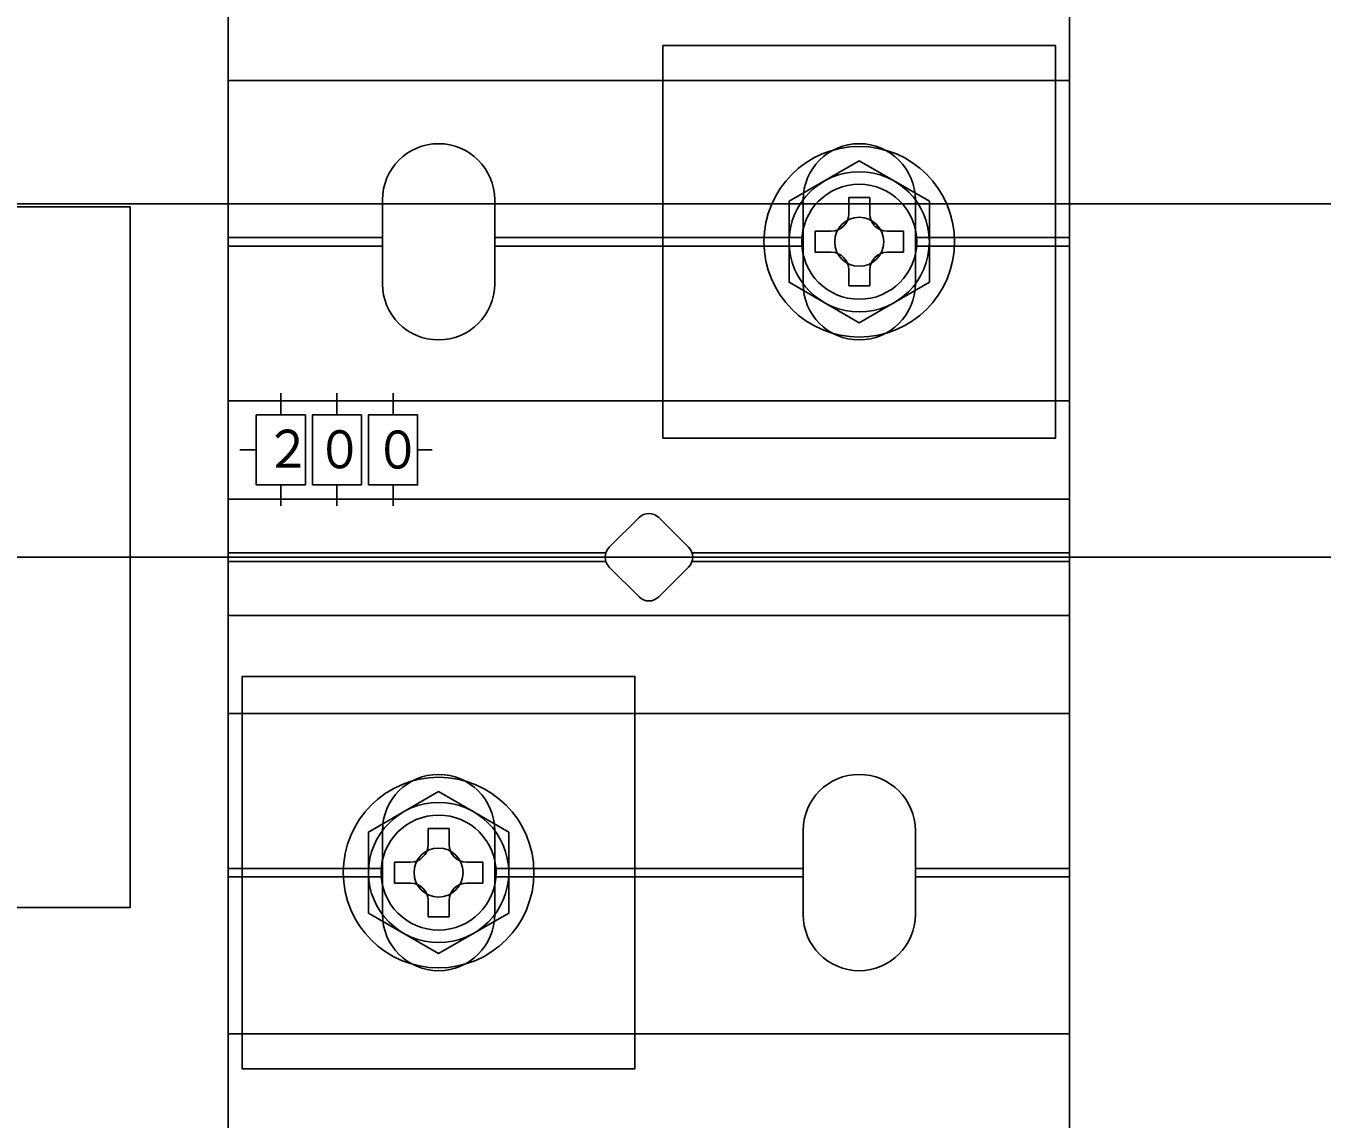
# Model space of a CAD drawing. Units: millimetres, scale not verified. Extents: x -875 to 875, y -1300 to 1292.
# Drawn here: x 263.1 to 355.5, y 792.2 to 870.2 of the extents above; entities that cross this region are included whole.
import ezdxf
from ezdxf.enums import TextEntityAlignment as Align

# ---------------------------------------------------------------- set-up
doc = ezdxf.new("R2010")
doc.units = ezdxf.units.MM
doc.header["$LTSCALE"] = 8
for name, color, linetype in [('0-3_YKK_12', 2, 'Continuous'), ('0-4_YKK_13', 4, 'Continuous'), ('0-7_YSS_K', 3, 'Continuous')]:
    doc.layers.add(name, color=color, linetype=linetype)
doc.styles.add('ＭＳ ゴシック', font='')
doc.styles.get('ＭＳ ゴシック').set_extended_font_data('MS Gothic')

msp = doc.modelspace()

# ---------------------------------------------------------------- linework, layer by layer
at = {"layer": '0-3_YKK_12'}
msp.add_lwpolyline([(-285.498, 857.453), (690.002, 857.453), (690.002, 887.253), (-285.498, 887.253)], close=True, dxfattribs=at)
at = {"layer": '0-4_YKK_13'}
for p, q in [((277.502, 866.253), (337.502, 866.253)), ((323.252, 857.903), (321.752, 857.903)), ((321.752, 857.903), (321.752, 856.753)), ((323.252, 856.753), (323.252, 857.903)), ((288.502, 851.753), (288.502, 857.753)), ((296.502, 851.753), (296.502, 857.753)), ((318.502, 851.753), (318.502, 857.753)), ((326.502, 851.753), (326.502, 857.753)), ((320.502, 855.503), (319.352, 855.503)), ((325.652, 855.503), (324.502, 855.503)), ((325.652, 855.503), (325.652, 854.003)), ((277.502, 855.053), (288.502, 855.053)), ((277.502, 854.453), (288.502, 854.453)), ((296.502, 855.053), (318.502, 855.053)), ((296.502, 854.453), (318.502, 854.453)), ((326.502, 855.053), (337.502, 855.053)), ((326.502, 854.453), (337.502, 854.453)), ((324.502, 854.003), (325.652, 854.003)), ((321.752, 852.753), (321.752, 851.603)), ((323.252, 851.603), (323.252, 852.753)), ((321.752, 851.603), (323.252, 851.603)), ((277.502, 843.403), (337.502, 843.403)), ((281.252, 843.963), (281.252, 842.403)), ((285.252, 843.963), (285.252, 842.403)), ((289.252, 843.963), (289.252, 842.403)), ((279.502, 839.903), (278.331, 839.903)), ((292.037, 839.903), (291.002, 839.903)), ((281.252, 837.403), (281.252, 835.928)), ((285.252, 837.403), (285.252, 835.928)), ((289.252, 837.403), (289.252, 835.928)), ((277.502, 836.403), (337.502, 836.403)), ((304.673, 832.96), (306.795, 835.082)), ((308.209, 835.082), (310.33, 832.96)), ((304.427, 832.553), (277.502, 832.553)), ((337.502, 832.553), (310.577, 832.553)), ((277.502, 831.953), (304.427, 831.953)), ((306.795, 829.425), (304.673, 831.546)), ((310.33, 831.546), (308.209, 829.425)), ((310.577, 831.953), (337.502, 831.953)), ((277.502, 828.103), (337.502, 828.103)), ((277.502, 821.103), (337.502, 821.103)), ((288.502, 812.753), (288.502, 806.753)), ((293.252, 812.903), (291.752, 812.903)), ((291.752, 812.903), (291.752, 811.753)), ((293.252, 811.753), (293.252, 812.903)), ((296.502, 812.753), (296.502, 806.753)), ((318.502, 812.753), (318.502, 806.753)), ((326.502, 812.753), (326.502, 806.753)), ((277.502, 810.053), (288.502, 810.053)), ((290.502, 810.503), (289.352, 810.503)), ((295.652, 810.503), (294.502, 810.503)), ((295.652, 810.503), (295.652, 809.003)), ((296.502, 810.053), (318.502, 810.053)), ((326.502, 810.053), (337.502, 810.053)), ((277.502, 809.453), (288.502, 809.453)), ((294.502, 809.003), (295.652, 809.003)), ((296.502, 809.453), (318.502, 809.453)), ((326.502, 809.453), (337.502, 809.453)), ((291.752, 807.753), (291.752, 806.603)), ((293.252, 806.603), (293.252, 807.753)), ((291.752, 806.603), (293.252, 806.603)), ((277.502, 798.253), (337.502, 798.253))]:
    msp.add_line(p, q, dxfattribs=at)
for points in [[(337.502, 930.953), (337.502, 733.553), (277.502, 733.553), (277.502, 930.953)], [(308.502, 840.753), (336.502, 840.753), (336.502, 868.753), (308.502, 868.753)], [(327.502, 857.64), (322.502, 860.527), (317.502, 857.64), (317.502, 851.866), (322.502, 848.98), (327.502, 851.866)], [(245.002, 857.253), (270.502, 857.253), (270.502, 807.253), (245.002, 807.253)], [(279.502, 837.403), (283.002, 837.403), (283.002, 842.403), (279.502, 842.403)], [(283.502, 837.403), (287.002, 837.403), (287.002, 842.403), (283.502, 842.403)], [(287.502, 837.403), (291.002, 837.403), (291.002, 842.403), (287.502, 842.403)], [(278.502, 795.753), (306.502, 795.753), (306.502, 823.753), (278.502, 823.753)], [(297.502, 812.64), (292.502, 815.527), (287.502, 812.64), (287.502, 806.866), (292.502, 803.98), (297.502, 806.866)]]:
    msp.add_lwpolyline(points, close=True, dxfattribs=at)
for points in [[(319.352, 855.503), (319.352, 854.003), (320.502, 854.003)], [(289.352, 810.503), (289.352, 809.003), (290.502, 809.003)]]:
    msp.add_lwpolyline(points, dxfattribs=at)
for centre, radius in [((322.502, 854.753), 6.8), ((322.502, 854.753), 5), ((322.502, 854.753), 4.1), ((322.502, 854.753), 1.75), ((292.502, 809.753), 6.8), ((292.502, 809.753), 5), ((292.502, 809.753), 4.1), ((292.502, 809.753), 1.75)]:
    msp.add_circle(centre, radius, dxfattribs=at)
for centre, radius, start, end in [((292.502, 857.753), 4, 0, 180), ((322.502, 857.753), 4, 0, 180), ((320.502, 856.753), 1.25, 270, 0), ((324.502, 856.753), 1.25, 180, 270), ((320.502, 852.753), 1.25, 0, 90), ((324.502, 852.753), 1.25, 90, 180), ((292.502, 851.753), 4, 180, 0), ((322.502, 851.753), 4, 180, 0), ((307.502, 834.375), 1, 45, 135), ((305.381, 832.253), 1, 135, 225), ((309.623, 832.253), 1, 315, 45), ((307.502, 830.132), 1, 225, 315), ((292.502, 812.753), 4, 0, 180), ((322.502, 812.753), 4, 0, 180), ((290.502, 811.753), 1.25, 270, 0), ((294.502, 811.753), 1.25, 180, 270), ((290.502, 807.753), 1.25, 0, 90), ((294.502, 807.753), 1.25, 90, 180), ((292.502, 806.753), 4, 180, 0), ((322.502, 806.753), 4, 180, 0)]:
    msp.add_arc(centre, radius, start, end, dxfattribs=at)
at = {"layer": '0-7_YSS_K'}
msp.add_line((-204.998, 832.253), (801.73, 832.253), dxfattribs=at)

# ---------------------------------------------------------------- texts
at = {"layer": '0-4_YKK_13', "style": 'ＭＳ ゴシック', "width": 0.9}
for s, p in [('２', (280.096, 837.821)), ('０', (283.785, 837.782)), ('０', (287.921, 837.763))]:
    msp.add_text(s, height=2.711, dxfattribs=at).set_placement(p, align=Align.BOTTOM_LEFT)

doc.saveas('drawing.dxf')
